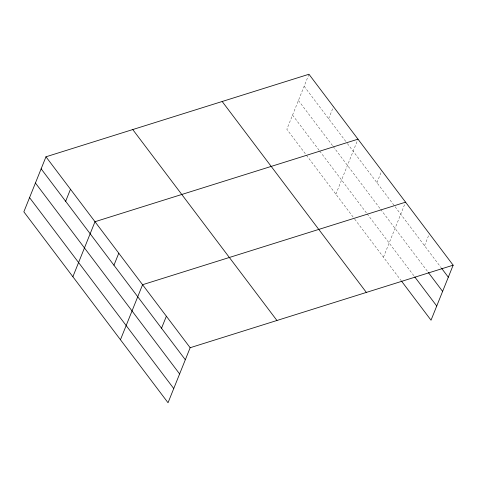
<?xml version="1.0" encoding="UTF-8"?>
<svg xmlns="http://www.w3.org/2000/svg" width="477" height="477" viewBox="0 0 477 477"><rect width="100%" height="100%" fill="white"/><g stroke="black" fill="none" stroke-linecap="round" stroke-linejoin="round"><path stroke-width="0.36" stroke-dasharray="2.38 1.79" d="M308.965 74.251L286.844 129.279L306.007 154.649M328.641 118.737L333.477 106.711M335.868 194.193L357.988 139.171M376.943 182.697L381.779 170.671M383.448 257.198L405.569 202.176M424.524 245.703L429.36 233.676M304.129 86.277L346.916 142.933M347.357 143.523L441.136 267.692M298.429 100.468L332.743 145.908M333.19 146.499L380.217 208.771M380.664 209.367L427.797 271.777M292.55 115.088L319.292 150.493M319.733 151.084L366.712 213.291M367.159 213.881L414.292 276.296M306.455 155.24L354.274 218.561M354.721 219.158L400.954 280.381"/><path stroke-width="0.72" d="M45.971 156.796L23.85 211.818L168.035 402.749L190.156 347.721L453.15 265.182L308.965 74.251L45.971 156.796L190.156 347.721M65.647 201.276L70.483 189.256M72.874 276.738L94.995 221.71L357.988 139.171M113.949 265.236L118.785 253.215M120.454 339.743L142.575 284.715L405.569 202.176M161.53 328.242L166.366 316.221M453.15 265.182L431.029 320.204L401.407 280.971M441.583 268.289L448.314 277.203M428.251 272.373L442.614 291.393M414.74 276.887L436.735 306.013M222.175 101.494L366.36 292.419M132.755 129.559L276.94 320.484M41.135 168.822L185.32 359.747M35.429 183.013L179.614 373.938M29.556 197.627L173.741 388.558"/></g></svg>
